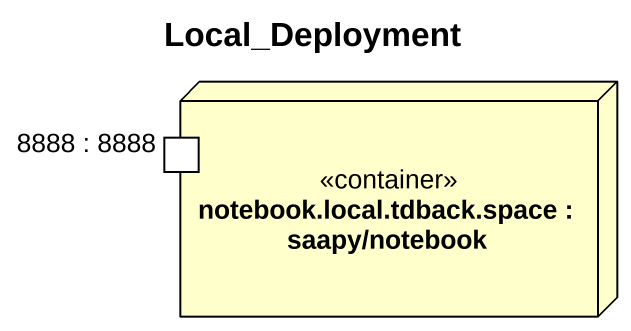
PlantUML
@startuml
title Local_Deployment
node "notebook.local.tdback.space : saapy/notebook" as notebook_local_tdback_space <<container>> {
  port "8888 : 8888" as p8888
}
@enduml
